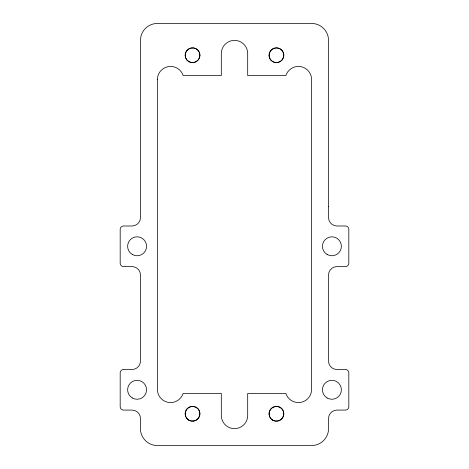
<?xml version="1.0" encoding="UTF-8"?>
<svg xmlns="http://www.w3.org/2000/svg" width="469" height="469" viewBox="0 0 469 469"><rect width="100%" height="100%" fill="white"/><g stroke="black" fill="none" stroke-linecap="round" stroke-linejoin="round"><path stroke-width="0.7" d="M157.385 79.613L157.385 389.387A13.191 13.191 0 0 0 183.121 393.462L221.309 393.462L221.309 415.446A13.191 13.191 0 0 0 234.5 428.637A13.191 13.191 0 0 0 247.691 415.446L247.691 393.462L285.879 393.462A13.191 13.191 0 0 0 311.615 389.387L311.615 79.613A13.191 13.191 0 0 0 285.879 75.538L247.691 75.538L247.691 53.554A13.191 13.191 0 0 0 234.5 40.363A13.191 13.191 0 0 0 221.309 53.554L221.309 75.538L183.121 75.538A13.191 13.191 0 0 0 157.385 79.613M328.523 206.43L328.523 217.546A8.454 8.454 0 0 0 336.982 225.999L345.436 225.999A3.383 3.383 0 0 1 348.819 229.382L348.819 263.203A3.383 3.383 0 0 1 345.436 266.585L336.982 266.585A8.454 8.454 0 0 0 328.523 275.039L328.523 361.042A8.454 8.454 0 0 0 336.982 369.496L345.436 369.496A3.383 3.383 0 0 1 348.819 372.878L348.819 406.699A3.383 3.383 0 0 1 345.436 410.082L336.982 410.082A8.454 8.454 0 0 0 328.523 418.536L328.581 428.637A17.007 17.007 0 0 1 311.615 445.55L157.385 445.55A17.007 17.007 0 0 1 140.419 428.637L140.477 418.536A8.454 8.454 0 0 0 132.018 410.082L123.564 410.082A3.383 3.383 0 0 1 120.181 406.699L120.181 372.878A3.383 3.383 0 0 1 123.564 369.496L132.018 369.496A8.454 8.454 0 0 0 140.477 361.042L140.477 275.039A8.454 8.454 0 0 0 132.018 266.585L123.564 266.585A3.383 3.383 0 0 1 120.181 263.203L120.181 229.382A3.383 3.383 0 0 1 123.564 225.999L132.018 225.999A8.454 8.454 0 0 0 140.477 217.546L140.477 40.363A16.913 16.913 0 0 1 157.385 23.45L311.615 23.45A16.913 16.913 0 0 1 328.523 40.363L328.523 206.43M132.358 254.497A9.468 9.468 0 0 0 146.562 246.295A9.468 9.468 0 0 0 132.358 238.094A9.468 9.468 0 0 0 132.358 254.497M132.358 397.988A9.468 9.468 0 0 0 146.562 389.786A9.468 9.468 0 0 0 132.358 381.584A9.468 9.468 0 0 0 132.358 397.988M327.174 254.497A9.468 9.468 0 0 0 341.379 246.295A9.468 9.468 0 0 0 327.174 238.094A9.468 9.468 0 0 0 327.174 254.497M327.174 397.988A9.468 9.468 0 0 0 341.379 389.786A9.468 9.468 0 0 0 327.174 381.584A9.468 9.468 0 0 0 327.174 397.988M272.718 61.685A7.44 7.44 0 0 0 283.88 55.242A7.44 7.44 0 0 0 272.718 48.799A7.44 7.44 0 0 0 272.718 61.685M188.843 61.685A7.44 7.44 0 0 0 200.005 55.242A7.44 7.44 0 0 0 188.843 48.799A7.44 7.44 0 0 0 188.843 61.685M272.718 420.201A7.44 7.44 0 0 0 283.88 413.758A7.44 7.44 0 0 0 272.718 407.315A7.44 7.44 0 0 0 272.718 420.201M188.837 420.201A7.44 7.44 0 0 0 199.999 413.758A7.44 7.44 0 0 0 188.837 407.315A7.44 7.44 0 0 0 188.837 420.201M193.955 62.424A7.357 7.281 -45 0 0 198.065 50.388A7.357 7.281 -45 0 0 185.624 52.956A7.357 7.281 -45 0 0 193.955 62.424M278.281 62.318A7.357 7.281 -45 0 0 281.629 50.054A7.357 7.281 -45 0 0 269.364 53.402A7.357 7.281 -45 0 0 278.281 62.318M193.955 420.939A7.357 7.281 -45 0 0 198.059 408.904A7.357 7.281 -45 0 0 185.618 411.471A7.357 7.281 -45 0 0 193.955 420.939M278.281 420.834A7.357 7.281 -45 0 0 281.629 408.569A7.357 7.281 -45 0 0 269.364 411.917A7.357 7.281 -45 0 0 278.281 420.834"/></g></svg>
